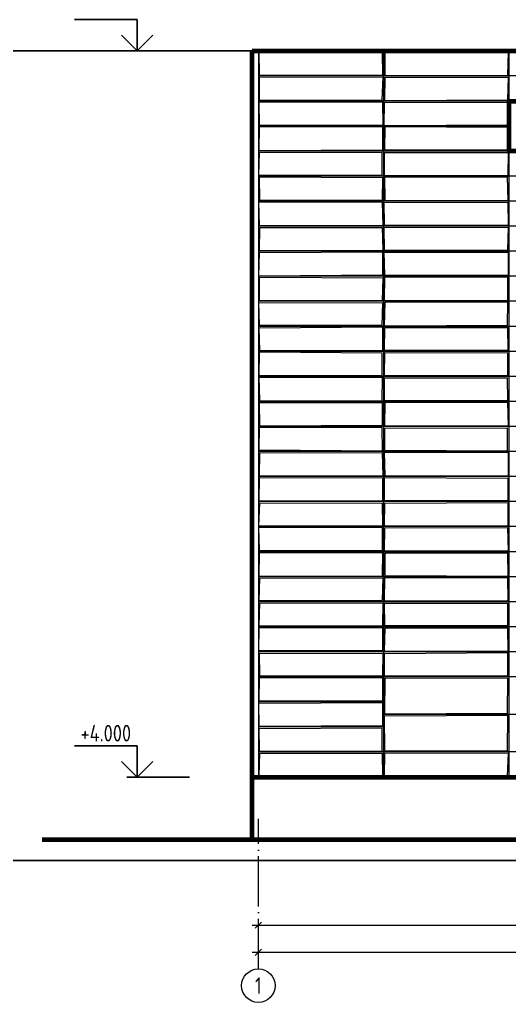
# Model space of a CAD drawing. Extents: x -50000 to 1632000, y -47600 to 308800.
# Drawn here: x -11424 to 12013, y 213200 to 260300 of the extents above; entities that cross this region are included whole.
import ezdxf
from ezdxf.enums import TextEntityAlignment as Align

# ---------------------------------------------------------------- set-up
doc = ezdxf.new("R2010")
doc.units = 0
doc.header["$MEASUREMENT"] = 0
doc.linetypes.add('ACAD_ISO04W100', pattern=[30, 24, -3, 0, -3])
doc.layers.get('Defpoints').update_dxf_attribs({"color": 6})
doc.layers.add('1', color=7, linetype='Continuous')
doc.styles.get("Standard").update_dxf_attribs({"font": 'isocpeur.ttf'})
doc.dimstyles.get("Standard").update_dxf_attribs({"dimscale": 200, "dimtxt": 2.5, "dimasz": 1.5, "dimexe": 1.5, "dimexo": 5, "dimgap": 1, "dimtad": 1, "dimtoh": 1, "dimdec": 0, "dimrnd": 10, "dimzin": 0, "dimtxsty": 'Standard', "dimblk": 'OBLIQUE', "dimcen": 1, "dimdle": 1.5, "dimclrd": 256, "dimclre": 256, "dimclrt": 256, "dimadec": 0, "dimazin": 0, "dimtfac": 1, "dimtdec": 0, "dimtix": 1, "dimtmove": 0, "dimatfit": 3, "dimldrblk": 'NONE', "dimfxl": 1, "dimtolj": 1, "dimtzin": 0, "dimlwd": 18, "dimlwe": 18, "dimarcsym": 1})

# ---------------------------------------------------------------- blocks, each defined once
blk = doc.blocks.new('_Oblique')
at = {"color": 0, "linetype": 'ByBlock', "lineweight": -2}
blk.add_line((-0.5, -0.5), (0.5, 0.5), dxfattribs=at)
blk = doc.blocks.new('*D4')
at = {"layer": '1', "linetype": 'Continuous', "lineweight": 18, "transparency": 16777216}
blk.add_line((-300, 215600), (402300, 215600), dxfattribs=at)
at = {"layer": 'Defpoints', "color": 0, "linetype": 'Continuous', "transparency": 16777216}
for p in [(0, 220000), (402000, 220000), (402000, 215600)]:
    blk.add_point(p, dxfattribs=at)
at = {"layer": '1', "linetype": 'Continuous', "lineweight": 18, "transparency": 16777216, "xscale": 300, "yscale": 300, "zscale": 300, "rotation": 180}
blk.add_blockref('_Oblique', (0, 215600), dxfattribs=at)
at = {"layer": '1', "linetype": 'Continuous', "lineweight": 18, "transparency": 16777216, "xscale": 300, "yscale": 300, "zscale": 300}
blk.add_blockref('_Oblique', (402000, 215600), dxfattribs=at)
at = {"layer": '1', "linetype": 'Continuous', "lineweight": 18, "transparency": 16777216, "insert": (201000, 216050), "char_height": 500, "attachment_point": 5}
blk.add_mtext('\\A1;402000', dxfattribs=at)
blk = doc.blocks.new('_None')
blk = doc.blocks.new('*D7')
at = {"layer": '1', "linetype": 'Continuous', "lineweight": 18, "transparency": 16777216}
blk.add_line((-300, 216900), (51300, 216900), dxfattribs=at)
at = {"layer": 'Defpoints', "color": 0, "linetype": 'Continuous', "transparency": 16777216}
for p in [(0, 220000), (51000, 220000), (51000, 216900)]:
    blk.add_point(p, dxfattribs=at)
at = {"layer": '1', "linetype": 'Continuous', "lineweight": 18, "transparency": 16777216, "xscale": 300, "yscale": 300, "zscale": 300, "rotation": 180}
blk.add_blockref('_Oblique', (0, 216900), dxfattribs=at)
at = {"layer": '1', "linetype": 'Continuous', "lineweight": 18, "transparency": 16777216, "xscale": 300, "yscale": 300, "zscale": 300}
blk.add_blockref('_Oblique', (51000, 216900), dxfattribs=at)
at = {"layer": '1', "linetype": 'Continuous', "lineweight": 18, "transparency": 16777216, "insert": (25500, 217350), "char_height": 500, "attachment_point": 5}
blk.add_mtext('\\A1;51000*', dxfattribs=at)

msp = doc.modelspace()

# ---------------------------------------------------------------- linework, layer by layer
at = {"layer": '1', "linetype": 'Continuous'}
for p, q in [((-5800, 260300), (-8800, 260300)), ((-5800, 260300), (-5800, 258800)), ((-5800, 258800), (-6550, 259550)), ((-5050, 259550), (-5800, 258800)), ((-3300, 258800), (-6300, 258800)), ((-5800, 225500), (-8800, 225500)), ((-5800, 225500), (-5800, 224000)), ((-5800, 224000), (-6550, 224750)), ((-5050, 224750), (-5800, 224000)), ((-3300, 224000), (-6300, 224000))]:
    msp.add_line(p, q, dxfattribs=at)
at = {"layer": '1', "lineweight": 70}
msp.add_line((-300, 221000), (-300, 258800), dxfattribs=at)
at = {"layer": '1', "color": 8, "linetype": 'Continuous', "lineweight": 13}
for p, q in [((0, 258800), (0, 224000)), ((56700, 258800), (0, 258800)), ((6000, 224000), (6000, 258800)), ((12000, 224000), (12000, 258800)), ((56700, 257600), (0, 257600)), ((56700, 256400), (0, 256400)), ((12000, 255200), (0, 255200)), ((56700, 254000), (0, 254000)), ((56700, 252800), (0, 252800)), ((56700, 251600), (0, 251600)), ((18000, 250400), (0, 250400)), ((18000, 249200), (0, 249200)), ((56700, 248000), (0, 248000)), ((56700, 246800), (0, 246800)), ((56700, 245600), (0, 245600)), ((56700, 244400), (0, 244400)), ((56700, 243200), (0, 243200)), ((56700, 242000), (0, 242000)), ((56700, 240800), (0, 240800)), ((18000, 239600), (0, 239600)), ((18000, 238400), (0, 238400)), ((56700, 237200), (0, 237200)), ((56700, 236000), (0, 236000)), ((56700, 234800), (0, 234800)), ((56700, 233600), (0, 233600)), ((56700, 232400), (0, 232400)), ((18000, 231200), (0, 231200)), ((50700, 230000), (0, 230000)), ((50700, 228800), (0, 228800)), ((6000, 227600), (0, 227600)), ((18000, 227000), (6000, 227000)), ((6000, 226400), (0, 226400)), ((36000, 225200), (0, 225200)), ((0, 224000), (36000, 224000))]:
    msp.add_line(p, q, dxfattribs=at)
at = {"layer": '1', "color": 8, "linetype": 'Continuous', "lineweight": 9}
for p, q in [((41.7, 258761.4), (5936.9, 258738.2)), ((62.9, 257659.1), (41.7, 258761.4)), ((5956.9, 257638.8), (5936.9, 258738.2)), ((6067.7, 258755.2), (11968.4, 258755.1)), ((6072.7, 257633.2), (6067.7, 258755.2)), ((11933.9, 257625.3), (11968.4, 258755.1)), ((62.9, 257659.1), (5956.9, 257638.8)), ((54.2, 256462.5), (55.8, 257559.6)), ((55.8, 257559.6), (5971.3, 257547.3)), ((5927.8, 256445.7), (5971.3, 257547.3)), ((6046.9, 256425.5), (6065.6, 257543.2)), ((6065.6, 257543.2), (11972.5, 257538.9)), ((6072.7, 257633.2), (11933.9, 257625.3)), ((11934.3, 256456.6), (11972.5, 257538.9)), ((38.9, 256354.3), (5958.7, 256347.7)), ((49, 255239), (38.9, 256354.3)), ((54.2, 256462.5), (5927.8, 256445.7)), ((5974.5, 255254.2), (5958.7, 256347.7)), ((6029.7, 255231.3), (6033.9, 256332.5)), ((6033.9, 256332.5), (11944.8, 256340.2)), ((6046.9, 256425.5), (11934.3, 256456.6)), ((11965.6, 255251.6), (11944.8, 256340.2)), ((46.7, 254030.4), (58.6, 255172.9)), ((49, 255239), (5974.5, 255254.2)), ((58.6, 255172.9), (5964.1, 255168.1)), ((5951.7, 254052.8), (5964.1, 255168.1)), ((6029.7, 255231.3), (11965.6, 255251.6)), ((6057.6, 254063.6), (6063.1, 255172.9)), ((6063.1, 255172.9), (11943, 255151.7)), ((11974, 254060.1), (11943, 255151.7)), ((26.8, 252846.6), (57.2, 253938.1)), ((46.7, 254030.4), (5951.7, 254052.8)), ((57.2, 253938.1), (5926.8, 253952.1)), ((5926.1, 252844.5), (5926.8, 253952.1)), ((6039.3, 253939.9), (11973.9, 253933.3)), ((6040.5, 252826.1), (6039.3, 253939.9)), ((6057.6, 254063.6), (11974, 254060.1)), ((11954.5, 252836.7), (11973.9, 253933.3)), ((26.8, 252846.6), (5926.1, 252844.5)), ((59.5, 252772.3), (5950.7, 252728.6)), ((68.7, 251644.2), (59.5, 252772.3)), ((5935.1, 251655.2), (5950.7, 252728.6)), ((6040.5, 252826.1), (11954.5, 252836.7)), ((6061.3, 252770.4), (11927.6, 252762.2)), ((6071.6, 251641.9), (6061.3, 252770.4)), ((11963, 251629.5), (11927.6, 252762.2)), ((27.1, 251561.4), (5943.8, 251560.2)), ((57.6, 250433.4), (27.1, 251561.4)), ((68.7, 251644.2), (5935.1, 251655.2)), ((5972.5, 250430.1), (5943.8, 251560.2)), ((6029.8, 251551.2), (11953.4, 251536.6)), ((6037.3, 250467.7), (6029.8, 251551.2)), ((6071.6, 251641.9), (11963, 251629.5)), ((11965.8, 250453.3), (11953.4, 251536.6)), ((53.8, 249242.2), (68.4, 250334.4)), ((57.6, 250433.4), (5972.5, 250430.1)), ((68.4, 250334.4), (5943.9, 250330.6)), ((5971.3, 249259.4), (5943.9, 250330.6)), ((6026.9, 250331.8), (11970.1, 250350.1)), ((6036.9, 249253.4), (6026.9, 250331.8)), ((6037.3, 250467.7), (11965.8, 250453.3)), ((11943.9, 249259.9), (11970.1, 250350.1)), ((47.4, 249146.4), (5950.9, 249166)), ((53.8, 249242.2), (5971.3, 249259.4)), ((5954, 248063), (5950.9, 249166)), ((6027.9, 249160.5), (11967.3, 249148)), ((6051.9, 248050.9), (6027.9, 249160.5)), ((6036.9, 249253.4), (11943.9, 249259.9)), ((30.9, 248028.3), (47.4, 249146.4)), ((11974.6, 248071), (11967.3, 249148)), ((30.9, 248028.3), (5954, 248063)), ((48, 246835.7), (49.8, 247962.3)), ((49.8, 247962.3), (5968.6, 247931.7)), ((5945.4, 246844.1), (5968.6, 247931.7)), ((6043, 246831.4), (6050.4, 247974.8)), ((6050.4, 247974.8), (11934.7, 247964.1)), ((6051.9, 248050.9), (11974.6, 248071)), ((11935.2, 246848.9), (11934.7, 247964.1)), ((48, 246835.7), (5945.4, 246844.1)), ((6043, 246831.4), (11935.2, 246848.9)), ((31.1, 246738.6), (5965.6, 246729)), ((54.7, 245674.3), (31.1, 246738.6)), ((5931.3, 245658.3), (5965.6, 246729)), ((6032.6, 245626.5), (6065.6, 246760.6)), ((6065.6, 246760.6), (11939.6, 246767.8)), ((11930.2, 245649), (11939.6, 246767.8)), ((44.6, 245528.3), (5964.6, 245571.8)), ((74.4, 244440.7), (44.6, 245528.3)), ((54.7, 245674.3), (5931.3, 245658.3)), ((5962.1, 244454.1), (5964.6, 245571.8)), ((6032.6, 245626.5), (11930.2, 245649)), ((6042.2, 244456.6), (6060.7, 245550.1)), ((6060.7, 245550.1), (11948.3, 245545.6)), ((11950.6, 244462.5), (11948.3, 245545.6)), ((74.4, 244440.7), (5962.1, 244454.1)), ((6042.2, 244456.6), (11950.6, 244462.5)), ((37.9, 243241), (60.1, 244372.3)), ((60.1, 244372.3), (5934.1, 244333.1)), ((5934, 243237.5), (5934.1, 244333.1)), ((6037.6, 243262.9), (6052, 244354.4)), ((6052, 244354.4), (11938.8, 244334.2)), ((11942.7, 243247.5), (11938.8, 244334.2)), ((37.9, 243241), (5934, 243237.5)), ((46.2, 243168.1), (5937.7, 243163.1)), ((70.3, 242043), (46.2, 243168.1)), ((5928.4, 242025.4), (5937.7, 243163.1)), ((6037.6, 243262.9), (11942.7, 243247.5)), ((6039, 242042.1), (6044.5, 243128.3)), ((6044.5, 243128.3), (11928.9, 243136.2)), ((11935.2, 242049.6), (11928.9, 243136.2)), ((55.8, 241944.8), (5946.7, 241946.9)), ((74.2, 240833.4), (55.8, 241944.8)), ((70.3, 242043), (5928.4, 242025.4)), ((5949.7, 240858.7), (5946.7, 241946.9)), ((6039, 242042.1), (11935.2, 242049.6)), ((6058.1, 240835.8), (6063.7, 241965.7)), ((6063.7, 241965.7), (11948, 241947.4)), ((11974.3, 240831.2), (11948, 241947.4)), ((39, 239674.2), (59.2, 240768.1)), ((59.2, 240768.1), (5926.5, 240748.2)), ((74.2, 240833.4), (5949.7, 240858.7)), ((5943.7, 239630.5), (5926.5, 240748.2)), ((6051.7, 240725.8), (11925.9, 240743.5)), ((6060.8, 239670), (6051.7, 240725.8)), ((6058.1, 240835.8), (11974.3, 240831.2)), ((11927.2, 239636.7), (11925.9, 240743.5)), ((39, 239674.2), (5943.7, 239630.5)), ((58.1, 238437), (69.5, 239544.9)), ((69.5, 239544.9), (5949.4, 239556.2)), ((5968.3, 238432.1), (5949.4, 239556.2)), ((6042.5, 239562.4), (11970.2, 239563.1)), ((6071.7, 238432.9), (6042.5, 239562.4)), ((6060.8, 239670), (11927.2, 239636.7)), ((11974.9, 238452.6), (11970.2, 239563.1)), ((41.5, 237239.5), (50.7, 238349.2)), ((50.7, 238349.2), (5965.9, 238339.1)), ((58.1, 238437), (5968.3, 238432.1)), ((5957.2, 237243.8), (5965.9, 238339.1)), ((6033, 238360.5), (11963.3, 238329.4)), ((6044.9, 237247.8), (6033, 238360.5)), ((6071.7, 238432.9), (11974.9, 238452.6)), ((11957.2, 237268.9), (11963.3, 238329.4)), ((27.9, 236040.4), (65.6, 237137.7)), ((41.5, 237239.5), (5957.2, 237243.8)), ((65.6, 237137.7), (5946.6, 237132.6)), ((5959.3, 236055.1), (5946.6, 237132.6)), ((6039.7, 236042.5), (6047.2, 237128.7)), ((6044.9, 237247.8), (11957.2, 237268.9)), ((6047.2, 237128.7), (11957.3, 237152)), ((11961.8, 236048.2), (11957.3, 237152)), ((27.9, 236040.4), (5959.3, 236055.1)), ((30.9, 235971.5), (5950, 235962.5)), ((52.5, 234865.4), (30.9, 235971.5)), ((6039.7, 236042.5), (11961.8, 236048.2)), ((5935.9, 234857.2), (5950, 235962.5)), ((6042.7, 234846.7), (6056.8, 235945.1)), ((6056.8, 235945.1), (11949.1, 235959.7)), ((11968.2, 234836.6), (11949.1, 235959.7)), ((41.5, 233633.4), (60, 234737.8)), ((52.5, 234865.4), (5935.9, 234857.2)), ((60, 234737.8), (5957.9, 234759.8)), ((5943.4, 233629.5), (5957.9, 234759.8)), ((6042.7, 234846.7), (11968.2, 234836.6)), ((6065.5, 234748.4), (11938, 234742.8)), ((6070.6, 233661), (6065.5, 234748.4)), ((11951.5, 233627.7), (11938, 234742.8)), ((41.5, 233633.4), (5943.4, 233629.5)), ((6070.6, 233661), (11951.5, 233627.7)), ((40.8, 232459.1), (64.1, 233533.5)), ((64.1, 233533.5), (5966.7, 233546.8)), ((5942.5, 232473.9), (5966.7, 233546.8)), ((6033.9, 232449.6), (6060.1, 233549.4)), ((6060.1, 233549.4), (11945, 233559.4)), ((11956.8, 232455), (11945, 233559.4)), ((32.9, 231261.3), (74.1, 232336.5)), ((40.8, 232459.1), (5942.5, 232473.9)), ((74.1, 232336.5), (5968.5, 232350.1)), ((5957.8, 231249.7), (5968.5, 232350.1)), ((6033.9, 232449.6), (11956.8, 232455)), ((6044.4, 232329.6), (11944.1, 232334.6)), ((6056.5, 231268.3), (6044.4, 232329.6)), ((11949, 231272.1), (11944.1, 232334.6)), ((32.9, 231261.3), (5957.8, 231249.7)), ((6056.5, 231268.3), (11949, 231272.1)), ((26.1, 230058.8), (32.3, 231156.4)), ((32.3, 231156.4), (5956.6, 231161.6)), ((5964.3, 230071.9), (5956.6, 231161.6)), ((6035.7, 230038.4), (6073.7, 231142.6)), ((6073.7, 231142.6), (11934.8, 231151.7)), ((11959.3, 230034.7), (11934.8, 231151.7)), ((26.1, 230058.8), (5964.3, 230071.9)), ((55.2, 229925.7), (5969.3, 229941.1)), ((74.2, 228856.9), (55.2, 229925.7)), ((5964.7, 228857.4), (5969.3, 229941.1)), ((6033.9, 229927.3), (11947.5, 229965.7)), ((6044.4, 228855.2), (6033.9, 229927.3)), ((6035.7, 230038.4), (11959.3, 230034.7)), ((11936.1, 228871.4), (11947.5, 229965.7)), ((32.5, 227670.5), (54.8, 228761.3)), ((54.8, 228761.3), (5957.1, 228762.7)), ((74.2, 228856.9), (5964.7, 228857.4)), ((5964.7, 227655.5), (5957.1, 228762.7)), ((6044.4, 228855.2), (11936.1, 228871.4)), ((6060.5, 227035.2), (6063.3, 228754.8)), ((6063.3, 228754.8), (11943.8, 228743.2)), ((11927.9, 227062.5), (11943.8, 228743.2)), ((30.6, 227541.5), (5961.7, 227571.3)), ((39.3, 226443.8), (30.6, 227541.5)), ((32.5, 227670.5), (5964.7, 227655.5)), ((5958.6, 226473.8), (5961.7, 227571.3)), ((6060.5, 227035.2), (11927.9, 227062.5)), ((6044.5, 226938.4), (11934.6, 226965)), ((6056.5, 225265.3), (6044.5, 226938.4)), ((11932.2, 225256.8), (11934.6, 226965)), ((32.7, 226330.4), (5933.7, 226352.2)), ((50.3, 225262.8), (32.7, 226330.4)), ((39.3, 226443.8), (5958.6, 226473.8)), ((5928.4, 225246.3), (5933.7, 226352.2)), ((40.3, 224052.1), (74.6, 225144.2)), ((50.3, 225262.8), (5928.4, 225246.3)), ((74.6, 225144.2), (5949.1, 225139.3)), ((5962.4, 224033.8), (5949.1, 225139.3)), ((6038, 224031.7), (6052.6, 225164.7)), ((6052.6, 225164.7), (11967.7, 225136.1)), ((6056.5, 225265.3), (11932.2, 225256.8)), ((11929.1, 224044.3), (11967.7, 225136.1)), ((40.3, 224052.1), (5962.4, 224033.8)), ((6038, 224031.7), (11929.1, 224044.3))]:
    msp.add_line(p, q, dxfattribs=at)
at = {"layer": '1', "color": 78, "linetype": 'ACAD_ISO04W100', "lineweight": 18, "ltscale": 100}
msp.add_line((0, 214800), (0, 222000), dxfattribs=at)
at = {"layer": '1', "linetype": 'Continuous', "lineweight": 100}
msp.add_line((-10353.9, 221000), (426469.6, 221000), dxfattribs=at)
at = {"layer": '1', "lineweight": 70}
for points in [[(-300, 258800), (119700, 258800)], [(-300, 224000), (36000, 224000)]]:
    msp.add_lwpolyline(points, dxfattribs=at)
msp.add_lwpolyline([(12000, 256400), (48000, 256400), (48000, 254000), (12000, 254000)], close=True, dxfattribs=at)
at = {"layer": '1', "linetype": 'Continuous', "lineweight": 18}
msp.add_circle((0, 214000), 800, dxfattribs=at)
at = {"layer": 'Defpoints'}
msp.add_line((1463800, 220000), (-50000, 220000), dxfattribs=at)
at = {"layer": 'Defpoints', "linetype": 'Continuous'}
msp.add_xline((1315800, 258800), (-1, 0), dxfattribs=at)

# ---------------------------------------------------------------- texts
at = {"layer": '1', "width": 0.8}
for s, p in [('+4.000', (-7300, 226100)), ('1', (0, 214000))]:
    msp.add_text(s, height=800, dxfattribs=at).set_placement(p, align=Align.MIDDLE_CENTER)

# ---------------------------------------------------------------- dimensions: what is measured, and where the dimension line sits
at = {"layer": '1', "linetype": 'Continuous', "lineweight": 18}
dim = msp.add_linear_dim(base=(402000, 215600), p1=(0, 220000), p2=(402000, 220000), dimstyle='Standard', override={"dimse1": 1, "dimse2": 1, "dimsd1": 0, "dimsd2": 0}, dxfattribs=at)
dim.commit()
dim.dimension.update_dxf_attribs({"geometry": '*D4', "text_midpoint": (201000, 216050)})
dim = msp.add_linear_dim(base=(51000, 216900), p1=(0, 220000), p2=(51000, 220000), text='<>*', dimstyle='Standard', override={"dimse1": 1, "dimse2": 1}, dxfattribs=at)
dim.commit()
dim.dimension.update_dxf_attribs({"geometry": '*D7', "text_midpoint": (25500, 217350)})

doc.saveas('drawing.dxf')
